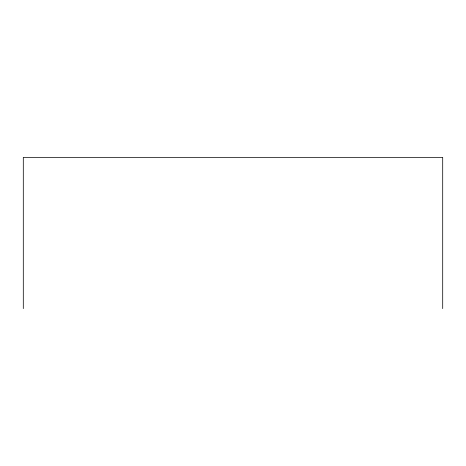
<?xml version="1.0" encoding="UTF-8"?>
<svg xmlns="http://www.w3.org/2000/svg" width="466" height="466" viewBox="0 0 466 466"><rect width="100%" height="100%" fill="white"/><g stroke="black" fill="none" stroke-linecap="round" stroke-linejoin="round"><path stroke-width="0.7" d="M442.7 308.62L442.7 157.38L23.3 157.38L23.3 308.62"/></g></svg>
